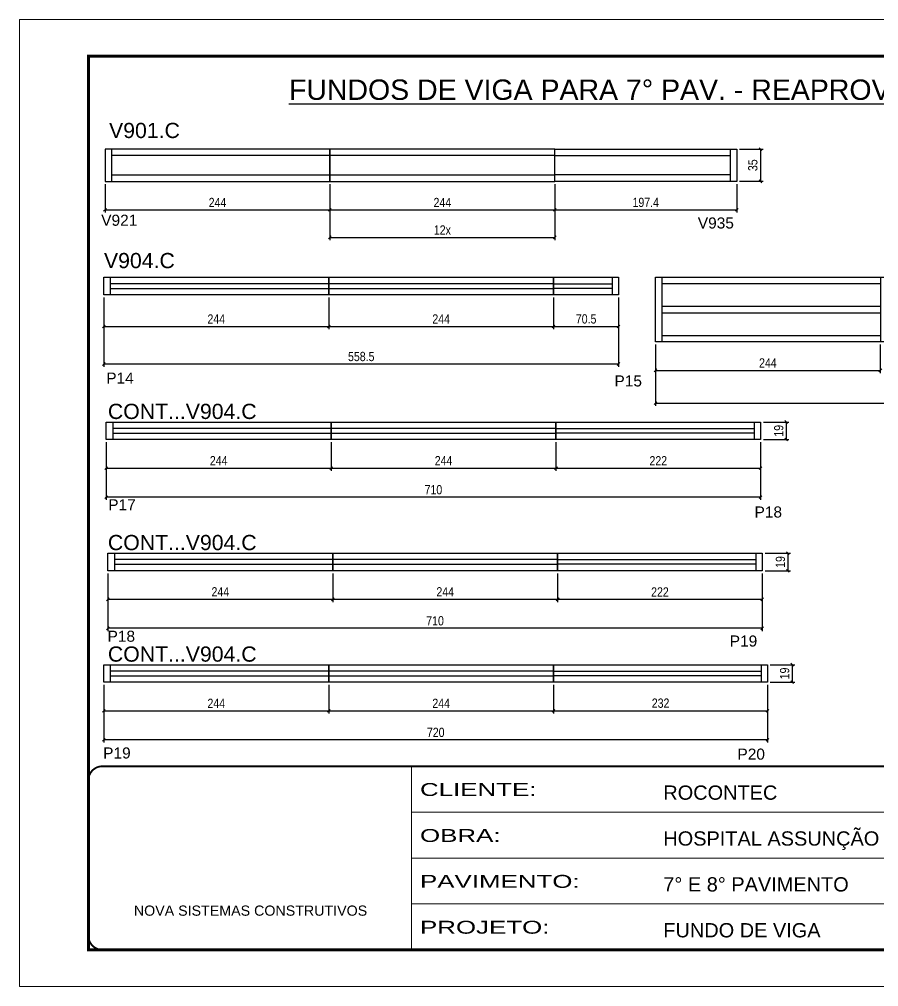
# Model space of a CAD drawing. Header units: millimetres. Extents: x 1427 to 7681, y 297 to 2495.
# Drawn here: x 3026 to 3958, y 297 to 1347 of the extents above; entities that cross this region are included whole.
import ezdxf
from ezdxf.enums import TextEntityAlignment as Align

# ---------------------------------------------------------------- set-up
doc = ezdxf.new("R2010")
doc.units = ezdxf.units.MM
doc.linetypes.add('CONTINUO', pattern=[0])
doc.linetypes.add('DASHED', pattern=[0.75, 0.5, -0.25])
for name, color, linetype in [('5', 5, 'Continuous'), ('COTA', 241, 'Continuous'), ('NOMENCLATURA', 7, 'Continuous'), ('Painéis', 200, 'Continuous'), ('SARR_2.2x7', 40, 'Continuous')]:
    doc.layers.add(name, color=color, linetype=linetype)
doc.layers.add('Folhas', color=255, linetype='Continuous', lineweight=9)
doc.layers.add('SARRAFO DE PRESSAO', color=251, linetype='DASHED', lineweight=9)
doc.styles.add('ARIAL', font='arial.ttf')
doc.styles.add('COTA TECNICA-50', font='techl___.ttf', dxfattribs={"height": 10})
doc.styles.get("Standard").update_dxf_attribs({"font": 'arial.ttf'})
doc.styles.add('Tecnologia', font='')
doc.styles.get('Tecnologia').set_extended_font_data('Forgotten Futurist')
doc.dimstyles.new('COTA PAINEL-50', dxfattribs={"dimtxt": 10, "dimasz": 3, "dimexe": 3, "dimexo": 3, "dimgap": 3, "dimtad": 1, "dimdec": 1, "dimzin": 12, "dimdsep": 46, "dimtxsty": 'COTA TECNICA-50', "dimblk1": 'OBLIQUE', "dimblk2": 'OBLIQUE', "dimsah": 1, "dimcen": 0.9, "dimclrd": 4, "dimclre": 4, "dimclrt": 240, "dimadec": 1, "dimazin": 3, "dimtfac": 1, "dimtdec": 1, "dimtmove": 0, "dimatfit": 3, "dimfxl": 1, "dimtolj": 1, "dimtzin": 12, "dimarcsym": 0})

# ---------------------------------------------------------------- blocks, each defined once
blk = doc.blocks.new('9999999999')
at = {"color": 30, "linetype": 'CONTINUO'}
for p, q in [((98564.6, 34230.2), (98564.6, 34429.4)), ((98564.6, 34379.6), (99584, 34379.6)), ((98564.6, 34329.8), (99488, 34329.8)), ((98564.6, 34280), (99488, 34280))]:
    blk.add_line(p, q, dxfattribs=at)
at = {"color": 30, "linetype": 'CONTINUO', "const_width": 2}
blk.add_lwpolyline([(99584, 34230.2), (99584, 34414.4, 0.414214), (99569, 34429.4), (98229, 34429.4, 0.414214), (98214, 34414.4), (98214, 34245.2, 0.414214), (98229, 34230.2), (99584, 34230.2)], format="xyb", dxfattribs=at)
at = {"layer": 'Folhas'}
blk.add_lwpolyline([(98139, 34190.2), (99624, 34190.2), (99624, 35240.2), (98139, 35240.2)], close=True, dxfattribs=at)
at = {"layer": 'Folhas', "color": 30, "const_width": 3}
blk.add_lwpolyline([(98214, 34230.2), (99584, 34230.2), (99584, 35200.2), (98214, 35200.2)], close=True, dxfattribs=at)
at = {"color": 7, "linetype": 'Continuous', "ltscale": 5, "style": 'ARIAL'}
for s, height, p in [('ROCONTEC', 15.48, (98837.7, 34393.1)), ('HOSPITAL ASSUNÇÃO', 15.483, (98837.7, 34343.3)), ('7° E 8° PAVIMENTO', 15.483, (98837.7, 34293.5)), ('NOVA SISTEMAS CONSTRUTIVOS', 11.059, (98263.2, 34267.2)), ('FUNDO DE VIGA', 15.483, (98837.7, 34243.7))]:
    blk.add_text(s, height=height, dxfattribs=at).set_placement(p)
at = {"layer": 'Folhas', "color": 7, "style": 'Tecnologia', "width": 1.5}
for s, p in [('CLIENTE:', (98573.7, 34397.2)), ('OBRA:', (98573.7, 34347.3)), ('PAVIMENTO:', (98573.7, 34297.5)), ('PROJETO:', (98573.7, 34247.7))]:
    blk.add_text(s, height=14, dxfattribs=at).set_placement(p)
blk = doc.blocks.new('_Oblique')
at = {"color": 0, "linetype": 'ByBlock', "lineweight": -2}
blk.add_line((-0.5, -0.5), (0.5, 0.5), dxfattribs=at)
blk = doc.blocks.new('*D108')
at = {"layer": 'COTA', "color": 4, "linetype": 'ByBlock', "lineweight": -2, "transparency": 16777216}
for p, q in [((3606.5, 1167.9), (3606.5, 1136.9)), ((3803.9, 1167.9), (3803.9, 1136.9)), ((3606.5, 1139.9), (3803.9, 1139.9))]:
    blk.add_line(p, q, dxfattribs=at)
at = {"layer": 'Defpoints', "color": 0, "linetype": 'ByBlock', "transparency": 16777216}
for p in [(3606.5, 1170.9), (3803.9, 1170.9), (3803.9, 1139.9)]:
    blk.add_point(p, dxfattribs=at)
at = {"layer": 'COTA', "color": 4, "linetype": 'ByBlock', "lineweight": -2, "transparency": 16777216, "xscale": 3, "yscale": 3, "zscale": 3, "rotation": 180}
blk.add_blockref('_Oblique', (3606.5, 1139.9), dxfattribs=at)
at = {"layer": 'COTA', "color": 4, "linetype": 'ByBlock', "lineweight": -2, "transparency": 16777216, "xscale": 3, "yscale": 3, "zscale": 3}
blk.add_blockref('_Oblique', (3803.9, 1139.9), dxfattribs=at)
at = {"layer": 'COTA', "color": 240, "linetype": 'ByBlock', "transparency": 16777216, "insert": (3705.2, 1148), "char_height": 10, "attachment_point": 5, "style": 'COTA TECNICA-50'}
blk.add_mtext('\\A1;197.4', dxfattribs=at)
blk = doc.blocks.new('*D109')
at = {"layer": 'COTA', "color": 4, "linetype": 'ByBlock', "lineweight": -2, "transparency": 16777216}
for p, q in [((3118.5, 1167.9), (3118.5, 1136.9)), ((3362.5, 1167.9), (3362.5, 1136.9)), ((3118.5, 1139.9), (3362.5, 1139.9))]:
    blk.add_line(p, q, dxfattribs=at)
at = {"layer": 'Defpoints', "color": 0, "linetype": 'ByBlock', "transparency": 16777216}
for p in [(3118.5, 1170.9), (3362.5, 1170.9), (3362.5, 1139.9)]:
    blk.add_point(p, dxfattribs=at)
at = {"layer": 'COTA', "color": 4, "linetype": 'ByBlock', "lineweight": -2, "transparency": 16777216, "xscale": 3, "yscale": 3, "zscale": 3, "rotation": 180}
blk.add_blockref('_Oblique', (3118.5, 1139.9), dxfattribs=at)
at = {"layer": 'COTA', "color": 4, "linetype": 'ByBlock', "lineweight": -2, "transparency": 16777216, "xscale": 3, "yscale": 3, "zscale": 3}
blk.add_blockref('_Oblique', (3362.5, 1139.9), dxfattribs=at)
at = {"layer": 'COTA', "color": 240, "linetype": 'ByBlock', "transparency": 16777216, "insert": (3240.5, 1147.9), "char_height": 10, "attachment_point": 5, "style": 'COTA TECNICA-50'}
blk.add_mtext('\\A1;244', dxfattribs=at)
blk = doc.blocks.new('*D110')
at = {"layer": 'COTA', "color": 4, "linetype": 'ByBlock', "lineweight": -2, "transparency": 16777216}
for p, q in [((3362.5, 1167.9), (3362.5, 1136.9)), ((3606.5, 1167.9), (3606.5, 1136.9)), ((3362.5, 1139.9), (3606.5, 1139.9))]:
    blk.add_line(p, q, dxfattribs=at)
at = {"layer": 'Defpoints', "color": 0, "linetype": 'ByBlock', "transparency": 16777216}
for p in [(3362.5, 1170.9), (3606.5, 1170.9), (3606.5, 1139.9)]:
    blk.add_point(p, dxfattribs=at)
at = {"layer": 'COTA', "color": 4, "linetype": 'ByBlock', "lineweight": -2, "transparency": 16777216, "xscale": 3, "yscale": 3, "zscale": 3, "rotation": 180}
blk.add_blockref('_Oblique', (3362.5, 1139.9), dxfattribs=at)
at = {"layer": 'COTA', "color": 4, "linetype": 'ByBlock', "lineweight": -2, "transparency": 16777216, "xscale": 3, "yscale": 3, "zscale": 3}
blk.add_blockref('_Oblique', (3606.5, 1139.9), dxfattribs=at)
at = {"layer": 'COTA', "color": 240, "linetype": 'ByBlock', "transparency": 16777216, "insert": (3484.5, 1147.9), "char_height": 10, "attachment_point": 5, "style": 'COTA TECNICA-50'}
blk.add_mtext('\\A1;244', dxfattribs=at)
blk = doc.blocks.new('*D141')
at = {"layer": 'COTA', "color": 4, "linetype": 'ByBlock', "lineweight": -2, "transparency": 16777216}
for p, q in [((3362.5, 1167.9), (3362.5, 1107.1)), ((3606.5, 1167.9), (3606.5, 1107.1)), ((3362.5, 1110.1), (3606.5, 1110.1))]:
    blk.add_line(p, q, dxfattribs=at)
at = {"layer": 'Defpoints', "color": 0, "linetype": 'ByBlock', "transparency": 16777216}
for p in [(3362.5, 1170.9), (3606.5, 1170.9), (3606.5, 1110.1)]:
    blk.add_point(p, dxfattribs=at)
at = {"layer": 'COTA', "color": 4, "linetype": 'ByBlock', "lineweight": -2, "transparency": 16777216, "xscale": 3, "yscale": 3, "zscale": 3, "rotation": 180}
blk.add_blockref('_Oblique', (3362.5, 1110.1), dxfattribs=at)
at = {"layer": 'COTA', "color": 4, "linetype": 'ByBlock', "lineweight": -2, "transparency": 16777216, "xscale": 3, "yscale": 3, "zscale": 3}
blk.add_blockref('_Oblique', (3606.5, 1110.1), dxfattribs=at)
at = {"layer": 'COTA', "color": 240, "linetype": 'ByBlock', "transparency": 16777216, "insert": (3484.5, 1118.1), "char_height": 10, "attachment_point": 5, "style": 'COTA TECNICA-50'}
blk.add_mtext('\\A1;12x', dxfattribs=at)
blk = doc.blocks.new('*D142')
at = {"layer": 'COTA', "color": 4, "linetype": 'ByBlock', "lineweight": -2, "transparency": 16777216}
for p, q in [((3117.2, 1044.7), (3117.2, 969.6)), ((3675.7, 1044.7), (3675.7, 969.6)), ((3675.7, 972.6), (3117.2, 972.6))]:
    blk.add_line(p, q, dxfattribs=at)
at = {"layer": 'Defpoints', "color": 0, "linetype": 'ByBlock', "transparency": 16777216}
for p in [(3117.2, 1047.7), (3675.7, 1047.7), (3117.2, 972.6)]:
    blk.add_point(p, dxfattribs=at)
at = {"layer": 'COTA', "color": 4, "linetype": 'ByBlock', "lineweight": -2, "transparency": 16777216, "xscale": 3, "yscale": 3, "zscale": 3, "rotation": 180}
blk.add_blockref('_Oblique', (3117.2, 972.6), dxfattribs=at)
at = {"layer": 'COTA', "color": 4, "linetype": 'ByBlock', "lineweight": -2, "transparency": 16777216, "xscale": 3, "yscale": 3, "zscale": 3}
blk.add_blockref('_Oblique', (3675.7, 972.6), dxfattribs=at)
at = {"layer": 'COTA', "color": 240, "linetype": 'ByBlock', "transparency": 16777216, "insert": (3396.5, 980.7), "char_height": 10, "attachment_point": 5, "style": 'COTA TECNICA-50'}
blk.add_mtext('\\A1;558.5', dxfattribs=at)
blk = doc.blocks.new('*D143')
at = {"layer": 'COTA', "color": 4, "linetype": 'ByBlock', "lineweight": -2, "transparency": 16777216}
for p, q in [((3715.7, 993.7), (3715.7, 927.2)), ((4425.7, 993.7), (4425.7, 927.2)), ((3715.7, 930.2), (4425.7, 930.2))]:
    blk.add_line(p, q, dxfattribs=at)
at = {"layer": 'Defpoints', "color": 0, "linetype": 'ByBlock', "transparency": 16777216}
for p in [(3715.7, 996.7), (4425.7, 996.7), (4425.7, 930.2)]:
    blk.add_point(p, dxfattribs=at)
at = {"layer": 'COTA', "color": 4, "linetype": 'ByBlock', "lineweight": -2, "transparency": 16777216, "xscale": 3, "yscale": 3, "zscale": 3, "rotation": 180}
blk.add_blockref('_Oblique', (3715.7, 930.2), dxfattribs=at)
at = {"layer": 'COTA', "color": 4, "linetype": 'ByBlock', "lineweight": -2, "transparency": 16777216, "xscale": 3, "yscale": 3, "zscale": 3}
blk.add_blockref('_Oblique', (4425.7, 930.2), dxfattribs=at)
at = {"layer": 'COTA', "color": 240, "linetype": 'ByBlock', "transparency": 16777216, "insert": (4070.7, 938.3), "char_height": 10, "attachment_point": 5, "style": 'COTA TECNICA-50'}
blk.add_mtext('\\A1;710', dxfattribs=at)
blk = doc.blocks.new('*D111')
at = {"layer": 'COTA', "color": 4, "linetype": 'ByBlock', "lineweight": -2, "transparency": 16777216}
for p, q in [((3117.2, 1044.7), (3117.2, 1010.4)), ((3361.2, 1044.7), (3361.2, 1010.4)), ((3117.2, 1013.4), (3361.2, 1013.4))]:
    blk.add_line(p, q, dxfattribs=at)
at = {"layer": 'Defpoints', "color": 0, "linetype": 'ByBlock', "transparency": 16777216}
for p in [(3117.2, 1047.7), (3361.2, 1047.7), (3361.2, 1013.4)]:
    blk.add_point(p, dxfattribs=at)
at = {"layer": 'COTA', "color": 4, "linetype": 'ByBlock', "lineweight": -2, "transparency": 16777216, "xscale": 3, "yscale": 3, "zscale": 3, "rotation": 180}
blk.add_blockref('_Oblique', (3117.2, 1013.4), dxfattribs=at)
at = {"layer": 'COTA', "color": 4, "linetype": 'ByBlock', "lineweight": -2, "transparency": 16777216, "xscale": 3, "yscale": 3, "zscale": 3}
blk.add_blockref('_Oblique', (3361.2, 1013.4), dxfattribs=at)
at = {"layer": 'COTA', "color": 240, "linetype": 'ByBlock', "transparency": 16777216, "insert": (3239.2, 1021.5), "char_height": 10, "attachment_point": 5, "style": 'COTA TECNICA-50'}
blk.add_mtext('\\A1;244', dxfattribs=at)
blk = doc.blocks.new('*D112')
at = {"layer": 'COTA', "color": 4, "linetype": 'ByBlock', "lineweight": -2, "transparency": 16777216}
for p, q in [((3361.2, 1044.7), (3361.2, 1010.4)), ((3605.2, 1044.7), (3605.2, 1010.4)), ((3361.2, 1013.4), (3605.2, 1013.4))]:
    blk.add_line(p, q, dxfattribs=at)
at = {"layer": 'Defpoints', "color": 0, "linetype": 'ByBlock', "transparency": 16777216}
for p in [(3361.2, 1047.7), (3605.2, 1047.7), (3605.2, 1013.4)]:
    blk.add_point(p, dxfattribs=at)
at = {"layer": 'COTA', "color": 4, "linetype": 'ByBlock', "lineweight": -2, "transparency": 16777216, "xscale": 3, "yscale": 3, "zscale": 3, "rotation": 180}
blk.add_blockref('_Oblique', (3361.2, 1013.4), dxfattribs=at)
at = {"layer": 'COTA', "color": 4, "linetype": 'ByBlock', "lineweight": -2, "transparency": 16777216, "xscale": 3, "yscale": 3, "zscale": 3}
blk.add_blockref('_Oblique', (3605.2, 1013.4), dxfattribs=at)
at = {"layer": 'COTA', "color": 240, "linetype": 'ByBlock', "transparency": 16777216, "insert": (3483.2, 1021.5), "char_height": 10, "attachment_point": 5, "style": 'COTA TECNICA-50'}
blk.add_mtext('\\A1;244', dxfattribs=at)
blk = doc.blocks.new('*D144')
at = {"layer": 'COTA', "color": 4, "linetype": 'ByBlock', "lineweight": -2, "transparency": 16777216}
for p, q in [((3605.2, 1044.7), (3605.2, 1010.4)), ((3675.7, 1044.7), (3675.7, 1010.4)), ((3605.2, 1013.4), (3675.7, 1013.4))]:
    blk.add_line(p, q, dxfattribs=at)
at = {"layer": 'Defpoints', "color": 0, "linetype": 'ByBlock', "transparency": 16777216}
for p in [(3605.2, 1047.7), (3675.7, 1047.7), (3675.7, 1013.4)]:
    blk.add_point(p, dxfattribs=at)
at = {"layer": 'COTA', "color": 4, "linetype": 'ByBlock', "lineweight": -2, "transparency": 16777216, "xscale": 3, "yscale": 3, "zscale": 3, "rotation": 180}
blk.add_blockref('_Oblique', (3605.2, 1013.4), dxfattribs=at)
at = {"layer": 'COTA', "color": 4, "linetype": 'ByBlock', "lineweight": -2, "transparency": 16777216, "xscale": 3, "yscale": 3, "zscale": 3}
blk.add_blockref('_Oblique', (3675.7, 1013.4), dxfattribs=at)
at = {"layer": 'COTA', "color": 240, "linetype": 'ByBlock', "transparency": 16777216, "insert": (3640.5, 1021.5), "char_height": 10, "attachment_point": 5, "style": 'COTA TECNICA-50'}
blk.add_mtext('\\A1;70.5', dxfattribs=at)
blk = doc.blocks.new('*D146')
at = {"layer": 'COTA', "color": 4, "linetype": 'ByBlock', "lineweight": -2, "transparency": 16777216}
for p, q in [((3715.7, 993.7), (3715.7, 962.7)), ((3959.7, 993.7), (3959.7, 962.7)), ((3715.7, 965.7), (3959.7, 965.7))]:
    blk.add_line(p, q, dxfattribs=at)
at = {"layer": 'Defpoints', "color": 0, "linetype": 'ByBlock', "transparency": 16777216}
for p in [(3715.7, 996.7), (3959.7, 996.7), (3959.7, 965.7)]:
    blk.add_point(p, dxfattribs=at)
at = {"layer": 'COTA', "color": 4, "linetype": 'ByBlock', "lineweight": -2, "transparency": 16777216, "xscale": 3, "yscale": 3, "zscale": 3, "rotation": 180}
blk.add_blockref('_Oblique', (3715.7, 965.7), dxfattribs=at)
at = {"layer": 'COTA', "color": 4, "linetype": 'ByBlock', "lineweight": -2, "transparency": 16777216, "xscale": 3, "yscale": 3, "zscale": 3}
blk.add_blockref('_Oblique', (3959.7, 965.7), dxfattribs=at)
at = {"layer": 'COTA', "color": 240, "linetype": 'ByBlock', "transparency": 16777216, "insert": (3837.7, 973.8), "char_height": 10, "attachment_point": 5, "style": 'COTA TECNICA-50'}
blk.add_mtext('\\A1;244', dxfattribs=at)
blk = doc.blocks.new('*D148')
at = {"layer": 'COTA', "color": 4, "linetype": 'ByBlock', "lineweight": -2, "transparency": 16777216}
for p, q in [((3609.6, 745.2), (3609.6, 714.2)), ((3831.6, 745.2), (3831.6, 714.2)), ((3609.6, 717.2), (3831.6, 717.2))]:
    blk.add_line(p, q, dxfattribs=at)
at = {"layer": 'Defpoints', "color": 0, "linetype": 'ByBlock', "transparency": 16777216}
for p in [(3609.6, 748.2), (3831.6, 748.2), (3831.6, 717.2)]:
    blk.add_point(p, dxfattribs=at)
at = {"layer": 'COTA', "color": 4, "linetype": 'ByBlock', "lineweight": -2, "transparency": 16777216, "xscale": 3, "yscale": 3, "zscale": 3, "rotation": 180}
blk.add_blockref('_Oblique', (3609.6, 717.2), dxfattribs=at)
at = {"layer": 'COTA', "color": 4, "linetype": 'ByBlock', "lineweight": -2, "transparency": 16777216, "xscale": 3, "yscale": 3, "zscale": 3}
blk.add_blockref('_Oblique', (3831.6, 717.2), dxfattribs=at)
at = {"layer": 'COTA', "color": 240, "linetype": 'ByBlock', "transparency": 16777216, "insert": (3720.6, 725.2), "char_height": 10, "attachment_point": 5, "style": 'COTA TECNICA-50'}
blk.add_mtext('\\A1;222', dxfattribs=at)
blk = doc.blocks.new('*D149')
at = {"layer": 'COTA', "color": 4, "linetype": 'ByBlock', "lineweight": -2, "transparency": 16777216}
for p, q in [((3121.6, 745.2), (3121.6, 714.2)), ((3365.6, 745.2), (3365.6, 714.2)), ((3121.6, 717.2), (3365.6, 717.2))]:
    blk.add_line(p, q, dxfattribs=at)
at = {"layer": 'Defpoints', "color": 0, "linetype": 'ByBlock', "transparency": 16777216}
for p in [(3121.6, 748.2), (3365.6, 748.2), (3365.6, 717.2)]:
    blk.add_point(p, dxfattribs=at)
at = {"layer": 'COTA', "color": 4, "linetype": 'ByBlock', "lineweight": -2, "transparency": 16777216, "xscale": 3, "yscale": 3, "zscale": 3, "rotation": 180}
blk.add_blockref('_Oblique', (3121.6, 717.2), dxfattribs=at)
at = {"layer": 'COTA', "color": 4, "linetype": 'ByBlock', "lineweight": -2, "transparency": 16777216, "xscale": 3, "yscale": 3, "zscale": 3}
blk.add_blockref('_Oblique', (3365.6, 717.2), dxfattribs=at)
at = {"layer": 'COTA', "color": 240, "linetype": 'ByBlock', "transparency": 16777216, "insert": (3243.6, 725.3), "char_height": 10, "attachment_point": 5, "style": 'COTA TECNICA-50'}
blk.add_mtext('\\A1;244', dxfattribs=at)
blk = doc.blocks.new('*D114')
at = {"layer": 'COTA', "color": 4, "linetype": 'ByBlock', "lineweight": -2, "transparency": 16777216}
for p, q in [((3365.6, 745.2), (3365.6, 714.2)), ((3609.6, 745.2), (3609.6, 714.2)), ((3365.6, 717.2), (3609.6, 717.2))]:
    blk.add_line(p, q, dxfattribs=at)
at = {"layer": 'Defpoints', "color": 0, "linetype": 'ByBlock', "transparency": 16777216}
for p in [(3365.6, 748.2), (3609.6, 748.2), (3609.6, 717.2)]:
    blk.add_point(p, dxfattribs=at)
at = {"layer": 'COTA', "color": 4, "linetype": 'ByBlock', "lineweight": -2, "transparency": 16777216, "xscale": 3, "yscale": 3, "zscale": 3, "rotation": 180}
blk.add_blockref('_Oblique', (3365.6, 717.2), dxfattribs=at)
at = {"layer": 'COTA', "color": 4, "linetype": 'ByBlock', "lineweight": -2, "transparency": 16777216, "xscale": 3, "yscale": 3, "zscale": 3}
blk.add_blockref('_Oblique', (3609.6, 717.2), dxfattribs=at)
at = {"layer": 'COTA', "color": 240, "linetype": 'ByBlock', "transparency": 16777216, "insert": (3487.6, 725.3), "char_height": 10, "attachment_point": 5, "style": 'COTA TECNICA-50'}
blk.add_mtext('\\A1;244', dxfattribs=at)
blk = doc.blocks.new('*D115')
at = {"layer": 'COTA', "color": 4, "linetype": 'ByBlock', "lineweight": -2, "transparency": 16777216}
for p, q in [((3121.6, 745.2), (3121.6, 682.7)), ((3831.6, 745.2), (3831.6, 682.7)), ((3831.6, 685.7), (3121.6, 685.7))]:
    blk.add_line(p, q, dxfattribs=at)
at = {"layer": 'Defpoints', "color": 0, "linetype": 'ByBlock', "transparency": 16777216}
for p in [(3121.6, 748.2), (3831.6, 748.2), (3121.6, 685.7)]:
    blk.add_point(p, dxfattribs=at)
at = {"layer": 'COTA', "color": 4, "linetype": 'ByBlock', "lineweight": -2, "transparency": 16777216, "xscale": 3, "yscale": 3, "zscale": 3, "rotation": 180}
blk.add_blockref('_Oblique', (3121.6, 685.7), dxfattribs=at)
at = {"layer": 'COTA', "color": 4, "linetype": 'ByBlock', "lineweight": -2, "transparency": 16777216, "xscale": 3, "yscale": 3, "zscale": 3}
blk.add_blockref('_Oblique', (3831.6, 685.7), dxfattribs=at)
at = {"layer": 'COTA', "color": 240, "linetype": 'ByBlock', "transparency": 16777216, "insert": (3476.6, 693.8), "char_height": 10, "attachment_point": 5, "style": 'COTA TECNICA-50'}
blk.add_mtext('\\A1;710', dxfattribs=at)
blk = doc.blocks.new('*D150')
at = {"layer": 'COTA', "color": 4, "linetype": 'ByBlock', "lineweight": -2, "transparency": 16777216}
for p, q in [((3605.2, 624.2), (3605.2, 593.2)), ((3837.3, 624.2), (3837.3, 593.2)), ((3605.2, 596.2), (3837.3, 596.2))]:
    blk.add_line(p, q, dxfattribs=at)
at = {"layer": 'Defpoints', "color": 0, "linetype": 'ByBlock', "transparency": 16777216}
for p in [(3605.2, 627.2), (3837.3, 627.2), (3837.3, 596.2)]:
    blk.add_point(p, dxfattribs=at)
at = {"layer": 'COTA', "color": 4, "linetype": 'ByBlock', "lineweight": -2, "transparency": 16777216, "xscale": 3, "yscale": 3, "zscale": 3, "rotation": 180}
blk.add_blockref('_Oblique', (3605.2, 596.2), dxfattribs=at)
at = {"layer": 'COTA', "color": 4, "linetype": 'ByBlock', "lineweight": -2, "transparency": 16777216, "xscale": 3, "yscale": 3, "zscale": 3}
blk.add_blockref('_Oblique', (3837.3, 596.2), dxfattribs=at)
at = {"layer": 'COTA', "color": 240, "linetype": 'ByBlock', "transparency": 16777216, "insert": (3721.3, 604.4), "char_height": 10, "attachment_point": 5, "style": 'COTA TECNICA-50'}
blk.add_mtext('\\A1;232', dxfattribs=at)
blk = doc.blocks.new('*D151')
at = {"layer": 'COTA', "color": 4, "linetype": 'ByBlock', "lineweight": -2, "transparency": 16777216}
for p, q in [((3117.2, 624.2), (3117.2, 593.2)), ((3361.2, 624.2), (3361.2, 593.2)), ((3117.2, 596.2), (3361.2, 596.2))]:
    blk.add_line(p, q, dxfattribs=at)
at = {"layer": 'Defpoints', "color": 0, "linetype": 'ByBlock', "transparency": 16777216}
for p in [(3117.2, 627.2), (3361.2, 627.2), (3361.2, 596.2)]:
    blk.add_point(p, dxfattribs=at)
at = {"layer": 'COTA', "color": 4, "linetype": 'ByBlock', "lineweight": -2, "transparency": 16777216, "xscale": 3, "yscale": 3, "zscale": 3, "rotation": 180}
blk.add_blockref('_Oblique', (3117.2, 596.2), dxfattribs=at)
at = {"layer": 'COTA', "color": 4, "linetype": 'ByBlock', "lineweight": -2, "transparency": 16777216, "xscale": 3, "yscale": 3, "zscale": 3}
blk.add_blockref('_Oblique', (3361.2, 596.2), dxfattribs=at)
at = {"layer": 'COTA', "color": 240, "linetype": 'ByBlock', "transparency": 16777216, "insert": (3239.2, 604.3), "char_height": 10, "attachment_point": 5, "style": 'COTA TECNICA-50'}
blk.add_mtext('\\A1;244', dxfattribs=at)
blk = doc.blocks.new('*D116')
at = {"layer": 'COTA', "color": 4, "linetype": 'ByBlock', "lineweight": -2, "transparency": 16777216}
for p, q in [((3361.2, 624.2), (3361.2, 593.2)), ((3605.2, 624.2), (3605.2, 593.2)), ((3361.2, 596.2), (3605.2, 596.2))]:
    blk.add_line(p, q, dxfattribs=at)
at = {"layer": 'Defpoints', "color": 0, "linetype": 'ByBlock', "transparency": 16777216}
for p in [(3361.2, 627.2), (3605.2, 627.2), (3605.2, 596.2)]:
    blk.add_point(p, dxfattribs=at)
at = {"layer": 'COTA', "color": 4, "linetype": 'ByBlock', "lineweight": -2, "transparency": 16777216, "xscale": 3, "yscale": 3, "zscale": 3, "rotation": 180}
blk.add_blockref('_Oblique', (3361.2, 596.2), dxfattribs=at)
at = {"layer": 'COTA', "color": 4, "linetype": 'ByBlock', "lineweight": -2, "transparency": 16777216, "xscale": 3, "yscale": 3, "zscale": 3}
blk.add_blockref('_Oblique', (3605.2, 596.2), dxfattribs=at)
at = {"layer": 'COTA', "color": 240, "linetype": 'ByBlock', "transparency": 16777216, "insert": (3483.2, 604.3), "char_height": 10, "attachment_point": 5, "style": 'COTA TECNICA-50'}
blk.add_mtext('\\A1;244', dxfattribs=at)
blk = doc.blocks.new('*D117')
at = {"layer": 'COTA', "color": 4, "linetype": 'ByBlock', "lineweight": -2, "transparency": 16777216}
for p, q in [((3117.2, 624.2), (3117.2, 561.6)), ((3837.3, 624.2), (3837.3, 561.6)), ((3837.3, 564.6), (3117.2, 564.6))]:
    blk.add_line(p, q, dxfattribs=at)
at = {"layer": 'Defpoints', "color": 0, "linetype": 'ByBlock', "transparency": 16777216}
for p in [(3117.2, 627.2), (3837.3, 627.2), (3117.2, 564.6)]:
    blk.add_point(p, dxfattribs=at)
at = {"layer": 'COTA', "color": 4, "linetype": 'ByBlock', "lineweight": -2, "transparency": 16777216, "xscale": 3, "yscale": 3, "zscale": 3, "rotation": 180}
blk.add_blockref('_Oblique', (3117.2, 564.6), dxfattribs=at)
at = {"layer": 'COTA', "color": 4, "linetype": 'ByBlock', "lineweight": -2, "transparency": 16777216, "xscale": 3, "yscale": 3, "zscale": 3}
blk.add_blockref('_Oblique', (3837.3, 564.6), dxfattribs=at)
at = {"layer": 'COTA', "color": 240, "linetype": 'ByBlock', "transparency": 16777216, "insert": (3477.3, 572.7), "char_height": 10, "attachment_point": 5, "style": 'COTA TECNICA-50'}
blk.add_mtext('\\A1;720', dxfattribs=at)
blk = doc.blocks.new('*D152')
at = {"layer": 'COTA', "color": 4, "linetype": 'ByBlock', "lineweight": -2, "transparency": 16777216}
for p, q in [((3840.3, 646.2), (3867, 646.2)), ((3864, 646.2), (3864, 627.2)), ((3840.3, 627.2), (3867, 627.2))]:
    blk.add_line(p, q, dxfattribs=at)
at = {"layer": 'Defpoints', "color": 0, "linetype": 'ByBlock', "transparency": 16777216}
for p in [(3837.3, 646.2), (3837.3, 627.2), (3864, 627.2)]:
    blk.add_point(p, dxfattribs=at)
at = {"layer": 'COTA', "color": 4, "linetype": 'ByBlock', "lineweight": -2, "transparency": 16777216, "xscale": 3, "yscale": 3, "zscale": 3}
for p, rotation in [((3864, 646.2), 90), ((3864, 627.2), 270)]:
    blk.add_blockref('_Oblique', p, dxfattribs=dict(at, rotation=rotation))
at = {"layer": 'COTA', "color": 240, "linetype": 'ByBlock', "transparency": 16777216, "insert": (3855.9, 636.7), "char_height": 10, "attachment_point": 5, "rotation": 90, "style": 'COTA TECNICA-50'}
blk.add_mtext('\\A1;19', dxfattribs=at)
blk = doc.blocks.new('*D153')
at = {"layer": 'COTA', "color": 4, "linetype": 'ByBlock', "lineweight": -2, "transparency": 16777216}
for p, q in [((3834.6, 767.2), (3862.4, 767.2)), ((3859.4, 767.2), (3859.4, 748.2)), ((3834.6, 748.2), (3862.4, 748.2))]:
    blk.add_line(p, q, dxfattribs=at)
at = {"layer": 'Defpoints', "color": 0, "linetype": 'ByBlock', "transparency": 16777216}
for p in [(3831.6, 767.2), (3831.6, 748.2), (3859.4, 748.2)]:
    blk.add_point(p, dxfattribs=at)
at = {"layer": 'COTA', "color": 4, "linetype": 'ByBlock', "lineweight": -2, "transparency": 16777216, "xscale": 3, "yscale": 3, "zscale": 3}
for p, rotation in [((3859.4, 767.2), 90), ((3859.4, 748.2), 270)]:
    blk.add_blockref('_Oblique', p, dxfattribs=dict(at, rotation=rotation))
at = {"layer": 'COTA', "color": 240, "linetype": 'ByBlock', "transparency": 16777216, "insert": (3851.3, 757.7), "char_height": 10, "attachment_point": 5, "rotation": 90, "style": 'COTA TECNICA-50'}
blk.add_mtext('\\A1;19', dxfattribs=at)
blk = doc.blocks.new('*D154')
at = {"layer": 'COTA', "color": 4, "linetype": 'ByBlock', "lineweight": -2, "transparency": 16777216}
for p, q in [((3806.9, 1205.9), (3832.6, 1205.9)), ((3829.6, 1205.9), (3829.6, 1170.9)), ((3806.9, 1170.9), (3832.6, 1170.9))]:
    blk.add_line(p, q, dxfattribs=at)
at = {"layer": 'Defpoints', "color": 0, "linetype": 'ByBlock', "transparency": 16777216}
for p in [(3803.9, 1205.9), (3803.9, 1170.9), (3829.6, 1170.9)]:
    blk.add_point(p, dxfattribs=at)
at = {"layer": 'COTA', "color": 4, "linetype": 'ByBlock', "lineweight": -2, "transparency": 16777216, "xscale": 3, "yscale": 3, "zscale": 3}
for p, rotation in [((3829.6, 1205.9), 90), ((3829.6, 1170.9), 270)]:
    blk.add_blockref('_Oblique', p, dxfattribs=dict(at, rotation=rotation))
at = {"layer": 'COTA', "color": 240, "linetype": 'ByBlock', "transparency": 16777216, "insert": (3821.4, 1188.4), "char_height": 10, "attachment_point": 5, "rotation": 90, "style": 'COTA TECNICA-50'}
blk.add_mtext('\\A1;35', dxfattribs=at)
blk = doc.blocks.new('*D179')
at = {"layer": 'COTA', "color": 4, "linetype": 'ByBlock', "lineweight": -2, "transparency": 16777216}
for p, q in [((3607.8, 887.6), (3607.8, 856.6)), ((3829.8, 887.6), (3829.8, 856.6)), ((3607.8, 859.6), (3829.8, 859.6))]:
    blk.add_line(p, q, dxfattribs=at)
at = {"layer": 'Defpoints', "color": 0, "linetype": 'ByBlock', "transparency": 16777216}
for p in [(3607.8, 890.6), (3829.8, 890.6), (3829.8, 859.6)]:
    blk.add_point(p, dxfattribs=at)
at = {"layer": 'COTA', "color": 4, "linetype": 'ByBlock', "lineweight": -2, "transparency": 16777216, "xscale": 3, "yscale": 3, "zscale": 3, "rotation": 180}
blk.add_blockref('_Oblique', (3607.8, 859.6), dxfattribs=at)
at = {"layer": 'COTA', "color": 4, "linetype": 'ByBlock', "lineweight": -2, "transparency": 16777216, "xscale": 3, "yscale": 3, "zscale": 3}
blk.add_blockref('_Oblique', (3829.8, 859.6), dxfattribs=at)
at = {"layer": 'COTA', "color": 240, "linetype": 'ByBlock', "transparency": 16777216, "insert": (3718.8, 867.6), "char_height": 10, "attachment_point": 5, "style": 'COTA TECNICA-50'}
blk.add_mtext('\\A1;222', dxfattribs=at)
blk = doc.blocks.new('*D180')
at = {"layer": 'COTA', "color": 4, "linetype": 'ByBlock', "lineweight": -2, "transparency": 16777216}
for p, q in [((3119.8, 887.6), (3119.8, 856.6)), ((3363.8, 887.6), (3363.8, 856.6)), ((3119.8, 859.6), (3363.8, 859.6))]:
    blk.add_line(p, q, dxfattribs=at)
at = {"layer": 'Defpoints', "color": 0, "linetype": 'ByBlock', "transparency": 16777216}
for p in [(3119.8, 890.6), (3363.8, 890.6), (3363.8, 859.6)]:
    blk.add_point(p, dxfattribs=at)
at = {"layer": 'COTA', "color": 4, "linetype": 'ByBlock', "lineweight": -2, "transparency": 16777216, "xscale": 3, "yscale": 3, "zscale": 3, "rotation": 180}
blk.add_blockref('_Oblique', (3119.8, 859.6), dxfattribs=at)
at = {"layer": 'COTA', "color": 4, "linetype": 'ByBlock', "lineweight": -2, "transparency": 16777216, "xscale": 3, "yscale": 3, "zscale": 3}
blk.add_blockref('_Oblique', (3363.8, 859.6), dxfattribs=at)
at = {"layer": 'COTA', "color": 240, "linetype": 'ByBlock', "transparency": 16777216, "insert": (3241.8, 867.7), "char_height": 10, "attachment_point": 5, "style": 'COTA TECNICA-50'}
blk.add_mtext('\\A1;244', dxfattribs=at)
blk = doc.blocks.new('*D130')
at = {"layer": 'COTA', "color": 4, "linetype": 'ByBlock', "lineweight": -2, "transparency": 16777216}
for p, q in [((3363.8, 887.6), (3363.8, 856.6)), ((3607.8, 887.6), (3607.8, 856.6)), ((3363.8, 859.6), (3607.8, 859.6))]:
    blk.add_line(p, q, dxfattribs=at)
at = {"layer": 'Defpoints', "color": 0, "linetype": 'ByBlock', "transparency": 16777216}
for p in [(3363.8, 890.6), (3607.8, 890.6), (3607.8, 859.6)]:
    blk.add_point(p, dxfattribs=at)
at = {"layer": 'COTA', "color": 4, "linetype": 'ByBlock', "lineweight": -2, "transparency": 16777216, "xscale": 3, "yscale": 3, "zscale": 3, "rotation": 180}
blk.add_blockref('_Oblique', (3363.8, 859.6), dxfattribs=at)
at = {"layer": 'COTA', "color": 4, "linetype": 'ByBlock', "lineweight": -2, "transparency": 16777216, "xscale": 3, "yscale": 3, "zscale": 3}
blk.add_blockref('_Oblique', (3607.8, 859.6), dxfattribs=at)
at = {"layer": 'COTA', "color": 240, "linetype": 'ByBlock', "transparency": 16777216, "insert": (3485.8, 867.7), "char_height": 10, "attachment_point": 5, "style": 'COTA TECNICA-50'}
blk.add_mtext('\\A1;244', dxfattribs=at)
blk = doc.blocks.new('*D131')
at = {"layer": 'COTA', "color": 4, "linetype": 'ByBlock', "lineweight": -2, "transparency": 16777216}
for p, q in [((3119.8, 887.6), (3119.8, 825)), ((3829.8, 887.6), (3829.8, 825)), ((3829.8, 828), (3119.8, 828))]:
    blk.add_line(p, q, dxfattribs=at)
at = {"layer": 'Defpoints', "color": 0, "linetype": 'ByBlock', "transparency": 16777216}
for p in [(3119.8, 890.6), (3829.8, 890.6), (3119.8, 828)]:
    blk.add_point(p, dxfattribs=at)
at = {"layer": 'COTA', "color": 4, "linetype": 'ByBlock', "lineweight": -2, "transparency": 16777216, "xscale": 3, "yscale": 3, "zscale": 3, "rotation": 180}
blk.add_blockref('_Oblique', (3119.8, 828), dxfattribs=at)
at = {"layer": 'COTA', "color": 4, "linetype": 'ByBlock', "lineweight": -2, "transparency": 16777216, "xscale": 3, "yscale": 3, "zscale": 3}
blk.add_blockref('_Oblique', (3829.8, 828), dxfattribs=at)
at = {"layer": 'COTA', "color": 240, "linetype": 'ByBlock', "transparency": 16777216, "insert": (3474.8, 836.1), "char_height": 10, "attachment_point": 5, "style": 'COTA TECNICA-50'}
blk.add_mtext('\\A1;710', dxfattribs=at)
blk = doc.blocks.new('*D133')
at = {"layer": 'COTA', "color": 4, "linetype": 'ByBlock', "lineweight": -2, "transparency": 16777216}
for p, q in [((3832.8, 909.6), (3860.6, 909.6)), ((3857.6, 909.6), (3857.6, 890.6)), ((3832.8, 890.6), (3860.6, 890.6))]:
    blk.add_line(p, q, dxfattribs=at)
at = {"layer": 'Defpoints', "color": 0, "linetype": 'ByBlock', "transparency": 16777216}
for p in [(3829.8, 909.6), (3829.8, 890.6), (3857.6, 890.6)]:
    blk.add_point(p, dxfattribs=at)
at = {"layer": 'COTA', "color": 4, "linetype": 'ByBlock', "lineweight": -2, "transparency": 16777216, "xscale": 3, "yscale": 3, "zscale": 3}
for p, rotation in [((3857.6, 909.6), 90), ((3857.6, 890.6), 270)]:
    blk.add_blockref('_Oblique', p, dxfattribs=dict(at, rotation=rotation))
at = {"layer": 'COTA', "color": 240, "linetype": 'ByBlock', "transparency": 16777216, "insert": (3849.5, 900.1), "char_height": 10, "attachment_point": 5, "rotation": 90, "style": 'COTA TECNICA-50'}
blk.add_mtext('\\A1;19', dxfattribs=at)

msp = doc.modelspace()

# ---------------------------------------------------------------- linework, layer by layer
at = {"layer": 'Painéis', "linetype": 'ByBlock'}
for points in [[(3362.48, 1205.85), (3118.48, 1205.85), (3118.48, 1170.85), (3362.48, 1170.85)], [(3362.48, 1170.85), (3606.48, 1170.85), (3606.48, 1205.85), (3362.48, 1205.85)], [(3803.91, 1170.85), (3606.48, 1170.85), (3606.48, 1205.85), (3803.91, 1205.85)], [(3361.24, 1047.72), (3117.24, 1047.72), (3117.24, 1066.72), (3361.24, 1066.72)], [(3605.24, 1047.72), (3361.24, 1047.72), (3361.24, 1066.72), (3605.24, 1066.72)], [(3605.24, 1066.72), (3675.74, 1066.72), (3675.74, 1047.72), (3605.24, 1047.72)], [(3607.79, 909.59), (3829.83, 909.59), (3829.83, 890.59), (3607.79, 890.59)], [(3609.59, 767.22), (3831.62, 767.22), (3831.62, 748.22), (3609.59, 748.22)], [(3605.24, 646.17), (3837.28, 646.17), (3837.28, 627.17), (3605.24, 627.17)]]:
    msp.add_lwpolyline(points, close=True, dxfattribs=at)
msp.add_lwpolyline([(4291.61, 1066.72), (4425.74, 1066.72), (4425.74, 996.72), (3715.74, 996.72), (3715.74, 1066.72), (4261.61, 1066.72)], dxfattribs=at)
at = {"layer": 'Painéis', "linetype": 'Continuous'}
for points in [[(3715.74, 1066.72), (3959.74, 1066.72), (3959.74, 996.72), (3715.74, 996.72)], [(3119.79, 909.59), (3363.79, 909.59), (3363.79, 890.59), (3119.79, 890.59)], [(3363.79, 909.59), (3607.79, 909.59), (3607.79, 890.59), (3363.79, 890.59)], [(3121.59, 767.22), (3365.59, 767.22), (3365.59, 748.22), (3121.59, 748.22)], [(3365.59, 767.22), (3609.59, 767.22), (3609.59, 748.22), (3365.59, 748.22)], [(3117.24, 646.17), (3361.24, 646.17), (3361.24, 627.17), (3117.24, 627.17)], [(3361.24, 646.17), (3605.24, 646.17), (3605.24, 627.17), (3361.24, 627.17)]]:
    msp.add_lwpolyline(points, close=True, dxfattribs=at)
at = {"layer": 'SARR_2.2x7', "linetype": 'Continuous'}
for p, q in [((3125.48, 1205.85), (3125.48, 1170.85)), ((3362.48, 1198.85), (3125.48, 1198.85)), ((3606.48, 1198.85), (3362.48, 1198.85)), ((3606.48, 1198.85), (3796.93, 1198.85)), ((3796.93, 1205.85), (3796.93, 1170.85)), ((3125.48, 1177.85), (3362.48, 1177.85)), ((3362.48, 1177.85), (3606.48, 1177.85)), ((3796.93, 1177.85), (3606.48, 1177.85)), ((3124.24, 1066.72), (3124.24, 1047.72)), ((3668.74, 1066.72), (3668.74, 1047.72)), ((3722.74, 1066.72), (3722.74, 996.72)), ((3361.24, 1059.72), (3124.24, 1059.72)), ((3124.24, 1054.72), (3361.24, 1054.72)), ((3605.24, 1059.72), (3361.24, 1059.72)), ((3361.24, 1054.72), (3605.24, 1054.72)), ((3605.24, 1059.72), (3668.74, 1059.72)), ((3668.74, 1054.72), (3605.24, 1054.72)), ((3959.74, 1059.72), (3722.74, 1059.72)), ((3722.74, 1035.22), (3959.74, 1035.22)), ((3722.74, 1028.22), (3959.74, 1028.22)), ((3722.74, 1003.72), (3959.74, 1003.72)), ((3126.79, 909.59), (3126.79, 890.59)), ((3822.85, 909.59), (3822.85, 890.59)), ((3363.79, 902.59), (3126.79, 902.59)), ((3126.79, 897.59), (3363.79, 897.59)), ((3607.79, 902.59), (3363.79, 902.59)), ((3363.79, 897.59), (3607.79, 897.59)), ((3822.85, 897.59), (3607.79, 897.59)), ((3607.8, 902.59), (3822.85, 902.59)), ((3128.59, 767.22), (3128.59, 748.22)), ((3824.65, 767.22), (3824.65, 748.22)), ((3365.59, 760.22), (3128.59, 760.22)), ((3609.59, 760.22), (3365.59, 760.22)), ((3609.59, 760.22), (3824.65, 760.22)), ((3128.59, 755.22), (3365.59, 755.22)), ((3365.59, 755.22), (3609.59, 755.22)), ((3824.65, 755.22), (3609.59, 755.22)), ((3124.24, 646.17), (3124.24, 627.17)), ((3830.3, 646.17), (3830.3, 627.17)), ((3361.24, 639.17), (3124.24, 639.17)), ((3124.24, 634.17), (3361.24, 634.17)), ((3605.24, 639.17), (3361.24, 639.17)), ((3361.24, 634.17), (3605.24, 634.17)), ((3830.3, 634.17), (3605.24, 634.17)), ((3605.25, 639.17), (3830.3, 639.17))]:
    msp.add_line(p, q, dxfattribs=at)

# ---------------------------------------------------------------- block references
at = {"layer": 'SARRAFO DE PRESSAO', "color": 6, "linetype": 'ByBlock'}
msp.add_blockref('9999999999', (-95113.45, -33893.48), dxfattribs=at)

# ---------------------------------------------------------------- texts
at = {"color": 0, "linetype": 'Continuous', "ltscale": 5, "style": 'ARIAL'}
msp.add_text('%%UFUNDOS DE VIGA PARA 7° PAV. - REAPROVEITAR DO 3° PAV.', height=22.1184, dxfattribs=at).set_placement((3775.93, 1259.31), align=Align.CENTER)
at = {"layer": '5', "linetype": 'Continuous'}
for s, p in [('V921', (3114.35, 1122.66)), ('V935', (3761.69, 1119.67)), ('P14', (3119.81, 951.34)), ('P15', (3671.26, 948.24)), ('P17', (3121.97, 813.78)), ('P18', (3823.22, 805.95)), ('P18', (3121.24, 671.11)), ('P19', (3796.37, 665.93)), ('P19', (3116.47, 544.38)), ('P20', (3804.69, 543.12))]:
    msp.add_text(s, height=12, rotation=359.99996, dxfattribs=at).set_placement(p)
at = {"layer": 'NOMENCLATURA', "linetype": 'Continuous'}
for s, p in [('V901.C', (3122.84, 1217.87)), ('V904.C', (3117.33, 1076.64)), ('CONT...V904.C', (3121.6, 912.91)), ('CONT...V904.C', (3121.6, 770.55)), ('CONT...V904.C', (3121.6, 649.5))]:
    msp.add_text(s, height=16.5, dxfattribs=at).set_placement(p)

# ---------------------------------------------------------------- dimensions: what is measured, and where the dimension line sits
at = {"layer": 'COTA', "linetype": 'ByBlock'}
for base, p1, p2, picture, middle in [((3829.64, 1170.85), (3803.91, 1205.85), (3803.91, 1170.85), '*D154', (3821.42, 1188.35)), ((3857.61, 890.59), (3829.83, 909.59), (3829.83, 890.59), '*D133', (3849.52, 900.09)), ((3859.4, 748.22), (3831.62, 767.22), (3831.62, 748.22), '*D153', (3851.32, 757.72)), ((3863.96, 627.17), (3837.28, 646.17), (3837.28, 627.17), '*D152', (3855.87, 636.67))]:
    dim = msp.add_linear_dim(base=base, p1=p1, p2=p2, angle=90, dimstyle='COTA PAINEL-50', override={"dimarcsym": 1}, dxfattribs=at)
    dim.commit()
    dim.dimension.update_dxf_attribs({"geometry": picture, "text_midpoint": middle})
for p1, p2, picture, middle in [((3118.48, 1170.85), (3362.48, 1170.85), '*D109', (3240.48, 1147.93)), ((3362.48, 1170.85), (3606.48, 1170.85), '*D110', (3484.48, 1147.93)), ((3715.74, 996.72), (3959.74, 996.72), '*D146', (3837.74, 973.8)), ((3119.79, 890.59), (3363.79, 890.59), '*D180', (3241.79, 867.67)), ((3363.79, 890.59), (3607.79, 890.59), '*D130', (3485.79, 867.67)), ((3121.59, 748.22), (3365.59, 748.22), '*D149', (3243.59, 725.3)), ((3365.59, 748.22), (3609.59, 748.22), '*D114', (3487.59, 725.3)), ((3117.24, 627.17), (3361.24, 627.17), '*D151', (3239.24, 604.26)), ((3361.24, 627.17), (3605.24, 627.17), '*D116', (3483.24, 604.26))]:
    dim = msp.add_aligned_dim(p1=p1, p2=p2, distance=-30.99, dimstyle='COTA PAINEL-50', override={"dimarcsym": 1}, dxfattribs=at)
    dim.commit()
    dim.dimension.update_dxf_attribs({"geometry": picture, "text_midpoint": middle})
dim = msp.add_linear_dim(base=(3606.48, 1110.05), p1=(3362.48, 1170.85), p2=(3606.48, 1170.85), text='12x', dimstyle='COTA PAINEL-50', override={"dimarcsym": 1}, dxfattribs=at)
dim.commit()
dim.dimension.update_dxf_attribs({"geometry": '*D141', "text_midpoint": (3484.48, 1118.11)})
for base, p1, p2, picture, middle in [((3803.91, 1139.86), (3606.48, 1170.85), (3803.91, 1170.85), '*D108', (3705.19, 1147.96)), ((3117.24, 972.57), (3675.74, 1047.72), (3117.24, 1047.72), '*D142', (3396.49, 980.71)), ((3361.24, 1013.41), (3117.24, 1047.72), (3361.24, 1047.72), '*D111', (3239.24, 1021.48)), ((3605.24, 1013.41), (3361.24, 1047.72), (3605.24, 1047.72), '*D112', (3483.24, 1021.48)), ((3675.74, 1013.41), (3605.24, 1047.72), (3675.74, 1047.72), '*D144', (3640.49, 1021.52)), ((4425.74, 930.16), (3715.74, 996.72), (4425.74, 996.72), '*D143', (4070.74, 938.26)), ((3119.79, 828.02), (3829.83, 890.59), (3119.79, 890.59), '*D131', (3474.81, 836.13)), ((3829.83, 859.6), (3607.79, 890.59), (3829.83, 890.59), '*D179', (3718.81, 867.6)), ((3121.59, 685.66), (3831.62, 748.22), (3121.59, 748.22), '*D115', (3476.61, 693.76)), ((3831.62, 717.23), (3609.59, 748.22), (3831.62, 748.22), '*D148', (3720.61, 725.23)), ((3117.24, 564.61), (3837.28, 627.17), (3117.24, 627.17), '*D117', (3477.26, 572.71)), ((3837.28, 596.18), (3605.24, 627.17), (3837.28, 627.17), '*D150', (3721.26, 604.4))]:
    dim = msp.add_linear_dim(base=base, p1=p1, p2=p2, dimstyle='COTA PAINEL-50', override={"dimarcsym": 1}, dxfattribs=at)
    dim.commit()
    dim.dimension.update_dxf_attribs({"geometry": picture, "text_midpoint": middle})

doc.saveas('drawing.dxf')
